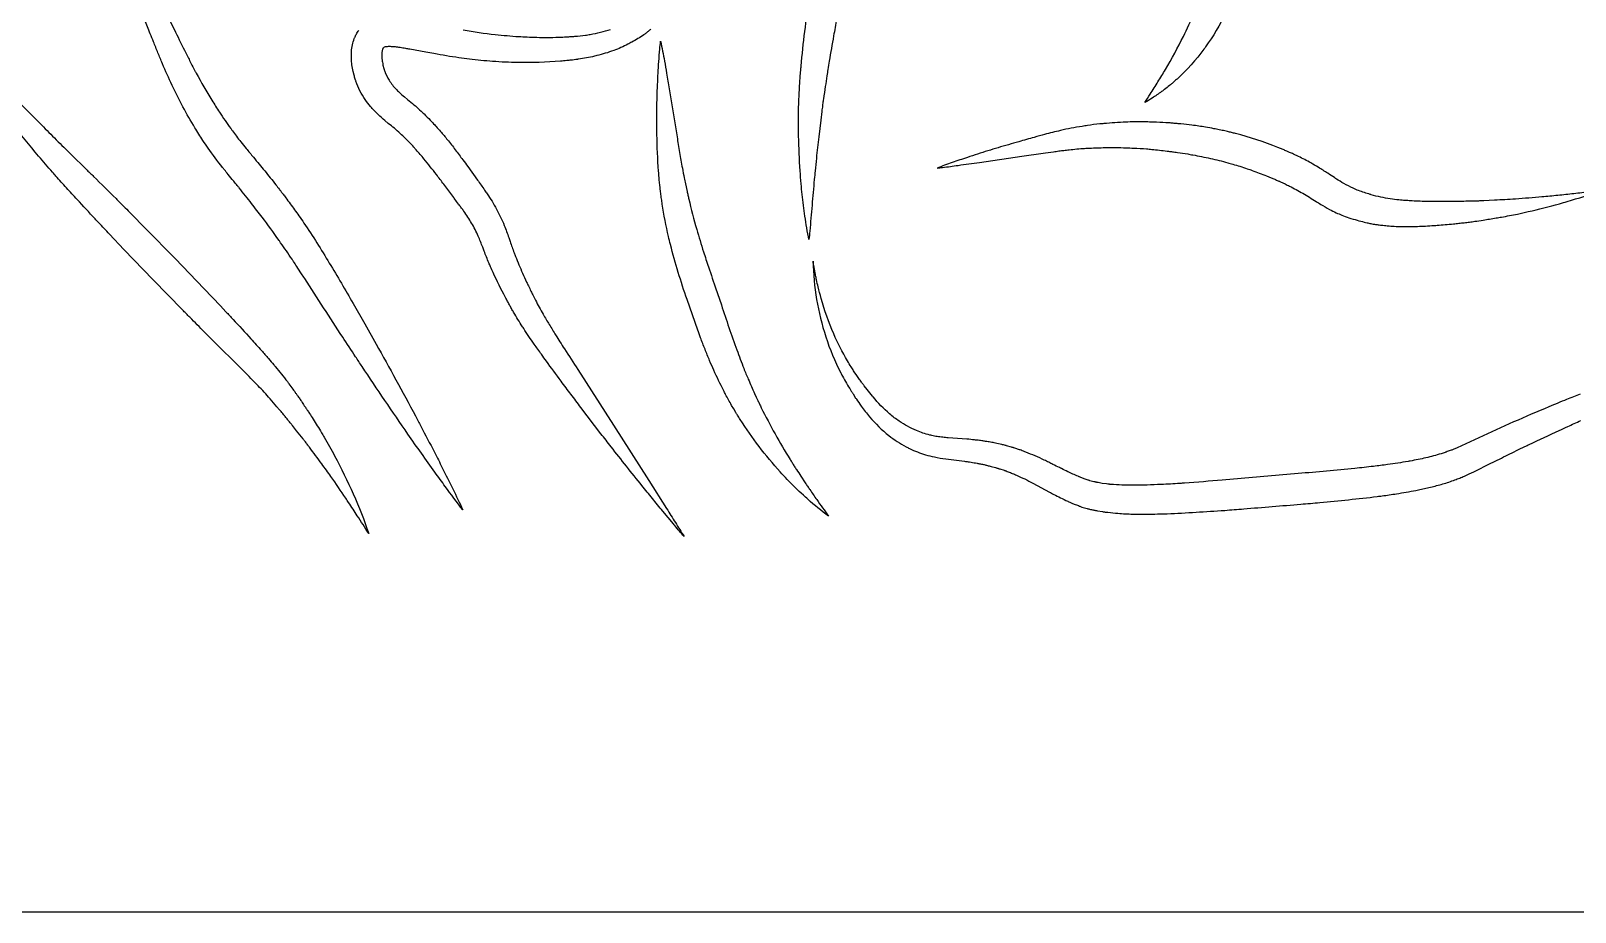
# Model space of a CAD drawing. Header units: millimetres. Extents: x 4236 to 5436, y 1579 to 2339.
# Drawn here: x 4809.4 to 4934.1, y 1579.4 to 1650.5 of the extents above; entities that cross this region are included whole.
import ezdxf

# ---------------------------------------------------------------- set-up
doc = ezdxf.new("R2010")
doc.units = ezdxf.units.MM
doc.layers.add('Default', color=70, linetype='Continuous')

msp = doc.modelspace()

# ---------------------------------------------------------------- linework, layer by layer
at = {"layer": 'Default'}
msp.add_lwpolyline([(5436.43, 1579.39), (4236.43, 1579.39), (4236.43, 2339.39), (5436.43, 2339.39)], close=True, dxfattribs=at)
for points in [[(4907.02, 1654.94, -0.086631), (4904.25, 1649.25, -0.003016), (4904.13, 1649.08, -0.048136), (4901.96, 1646.66, -0.005465), (4901.73, 1646.46, -0.003852), (4901.5, 1646.26, -0.001615), (4901.35, 1646.13, -0.004302), (4900.95, 1645.82, -0.008025), (4900.71, 1645.64, -0.016876), (4899.96, 1645.12, -0.0174), (4899.36, 1644.76, -0.00164), (4899.79, 1645.44, 0.002291), (4900.42, 1646.44, 0.007218), (4901.02, 1647.43, 0.019155), (4902.47, 1650.1, 0.014178), (4903.34, 1651.97, 0.008019)], [(4819.45, 1653.83), (4821.1, 1650.45, 0.004128), (4821.93, 1648.77, 0.002279), (4822.35, 1647.94, 0.00342), (4822.67, 1647.33, 0.001427), (4822.78, 1647.13, 0.014647), (4824.04, 1644.95, 0.008295), (4824.65, 1643.98, 0.009507), (4825.56, 1642.67, 0.001536), (4825.69, 1642.49, 0.010568), (4826.37, 1641.59, 0.005097), (4826.8, 1641.06, 0.001351), (4827.4, 1640.34, -0.001825), (4828.3, 1639.24, -0.005335), (4829.2, 1638.12, -0.003714), (4829.49, 1637.74, -0.001027), (4829.64, 1637.55, -0.000658), (4829.78, 1637.36, -0.003307), (4830, 1637.07, -0.000991), (4830.36, 1636.59, -0.004517), (4831.06, 1635.62, -0.003737), (4831.47, 1635.03, -0.007791), (4832.52, 1633.42, -0.006099), (4833.52, 1631.8, -0.001373), (4834.49, 1630.17, -0.002989), (4835.44, 1628.54), (4836.38, 1626.9), (4837.3, 1625.26, -0.005036), (4840.47, 1619.46, -0.000912), (4840.91, 1618.62, -0.001905), (4842, 1616.53, -0.001994), (4842.64, 1615.26, -0.002925), (4843.49, 1613.57, -0.004618), (4844.3, 1611.86, -0.005968), (4842.88, 1613.76, -0.002189), (4842.05, 1614.9, -0.002656), (4840.95, 1616.44, -0.001418), (4839.87, 1617.99, -0.005524), (4836.16, 1623.45, -0.000596), (4835.64, 1624.24, -0.001201), (4834.6, 1625.82, -0.001076), (4831.53, 1630.55, -0.001493), (4831.27, 1630.94, 0.000276), (4830.89, 1631.53, 0.001664), (4830.64, 1631.92, 0.001151), (4830.51, 1632.11, 0.006725), (4829.59, 1633.44, 0.001178), (4829.46, 1633.63, 0.008631), (4828.1, 1635.5, 0.004127), (4827.25, 1636.6, 0.005966), (4826.24, 1637.87, 0.000654), (4826.09, 1638.05, 0.00136), (4825.8, 1638.41, -0.000922), (4825.35, 1638.96, -0.002287), (4825.05, 1639.33, -0.001495), (4824.9, 1639.52, -0.015483), (4823.73, 1641.09, -0.004635), (4823.32, 1641.7, -0.01165), (4822.67, 1642.73, -0.012402), (4821.7, 1644.41, -0.007331), (4821.36, 1645.06, -0.005183), (4821.04, 1645.71, -0.00211), (4820.83, 1646.15, -0.010182), (4820.05, 1647.9, -0.003098), (4819.68, 1648.78, -0.001736), (4819.33, 1649.66, -0.003401), (4819.06, 1650.32, -0.001186), (4818.63, 1651.42, -0.000659)], [(4874.47, 1651.51, -0.00026), (4874.23, 1650.14, 0.000982), (4873.88, 1648.11, 0.000648), (4873.77, 1647.43, 0.002897), (4873.69, 1646.92, 0.000625), (4873.56, 1646.07, 0.003814), (4873.41, 1645.05, 0.000963), (4873.36, 1644.71, -0.001514), (4873.31, 1644.29, -0.001915), (4873.27, 1644.04), (4873.19, 1643.35), (4873.03, 1641.99, 0.001866), (4872.84, 1640.27, 0.001853), (4872.74, 1639.24, 0.001233), (4872.67, 1638.55, 0.001369), (4872.49, 1636.47, -0.001136), (4872.31, 1634.38, -0.001549), (4872.24, 1633.69, -0.0141), (4871.92, 1635.59, -0.004833), (4871.8, 1636.46, -0.009162), (4871.61, 1638.2, -0.004455), (4871.53, 1639.25, -0.012356), (4871.41, 1642.06, 0.001688), (4871.4, 1642.24, -0.001169), (4871.4, 1642.5, -0.004633), (4871.39, 1642.76), (4871.4, 1643.47), (4871.41, 1644.17, -0.002577), (4871.41, 1644.44, -0.001364), (4871.42, 1644.7, -0.00046), (4871.43, 1644.88, -0.004606), (4871.5, 1646.29, -0.003416), (4871.53, 1646.82, -0.002195), (4871.58, 1647.35, -0.000921), (4871.61, 1647.7, -0.010033), (4871.91, 1650.49, -0.005375), (4872.28, 1653.26, -0.003967)], [(4859.48, 1650.68, -0.011649), (4859.27, 1650.51, -0.004483), (4859.16, 1650.42, 0.002305), (4859.09, 1650.37, -0.002006), (4858.98, 1650.29, -0.004531), (4858.91, 1650.23, -0.026755), (4857.95, 1649.64, -0.007688), (4857.63, 1649.47, -0.029085), (4856.48, 1648.96, -0.028282), (4855.11, 1648.55, -0.003225), (4854.94, 1648.5, -0.023403), (4853.63, 1648.27, -0.001358), (4853.55, 1648.25, -0.009143), (4853.03, 1648.18, -0.003918), (4852.69, 1648.15, -0.002336), (4852.18, 1648.1, -0.026008), (4848.75, 1647.99, -0.013368), (4846.7, 1648.08, -0.011962), (4844.83, 1648.26, -0.007334), (4843.98, 1648.38, -0.005054), (4842.97, 1648.53, -0.003579), (4841.97, 1648.71, -0.001523), (4841.31, 1648.83), (4840.01, 1649.07, 0.002491), (4839.69, 1649.12, 0.006531), (4839.23, 1649.2, 0.008484), (4838.86, 1649.25, 0.002061), (4838.79, 1649.25, 0.010511), (4838.55, 1649.27, 0.010022), (4838.39, 1649.28, 0.010014), (4838.27, 1649.28, 0.027158), (4838.09, 1649.26, 0.019839), (4837.96, 1649.24, 0.008814), (4837.95, 1649.23, 0.145676), (4837.85, 1649.14, 0.022377), (4837.82, 1649.06, 0.014663), (4837.79, 1648.97, 0.014399), (4837.78, 1648.89, 0.01668), (4837.76, 1648.75, 0.012161), (4837.76, 1648.67, 0.013034), (4837.75, 1648.57, 0.013142), (4837.76, 1648.42, 0.00892), (4837.77, 1648.3, 0.017682), (4837.81, 1648.02, 0.011413), (4837.85, 1647.79), (4837.92, 1647.52, -0.002308), (4837.94, 1647.46, 0.003939), (4837.97, 1647.36, 0.019393), (4837.99, 1647.29, 0.055307), (4838.35, 1646.56, 0.049432), (4838.91, 1645.84, 0.015485), (4839.16, 1645.59, 0.017031), (4839.59, 1645.21), (4839.84, 1645.01), (4840.11, 1644.79, -0.016681), (4841.04, 1643.96, -0.00202), (4841.17, 1643.84, -0.010438), (4841.67, 1643.34, -0.005243), (4842.03, 1642.95, -0.001314), (4842.15, 1642.82, -0.003208), (4842.5, 1642.42, -0.010057), (4843.05, 1641.76, -0.006241), (4843.69, 1640.95, -0.004197), (4844.3, 1640.13, -0.001531), (4844.7, 1639.59), (4845.48, 1638.5, -0.000775), (4845.77, 1638.1, -0.003069), (4846.06, 1637.68, -0.00323), (4846.26, 1637.39, -0.023463), (4847.02, 1636.16, -0.028788), (4847.64, 1634.84, -0.005935), (4847.83, 1634.34, -0.003791), (4848.01, 1633.86, -0.001073), (4848.12, 1633.54, 0.001704), (4848.28, 1633.08, 0.003735), (4848.44, 1632.63, 0.003847), (4848.56, 1632.33, 0.012712), (4849.12, 1630.99, 0.005013), (4849.45, 1630.26, 0.00164), (4849.59, 1629.97, 0.000209), (4849.8, 1629.53, 0.001753), (4849.94, 1629.23, 0.004927), (4850.16, 1628.8, 0.012426), (4850.78, 1627.67, 0.004719), (4851.28, 1626.83, 0.003204), (4851.79, 1625.99, 0.001288), (4852.14, 1625.43, 0.001142), (4852.5, 1624.87, 0.000638), (4853.57, 1623.2), (4856.45, 1618.72), (4859.32, 1614.23), (4860.75, 1611.98, 0.001284), (4861.1, 1611.41, -0.000838), (4861.81, 1610.28, -0.002119), (4862.16, 1609.71, -0.00331), (4861.4, 1610.6, -0.000688), (4861.3, 1610.73), (4860.44, 1611.76, -0.001196), (4859.6, 1612.79, -0.001849), (4858.76, 1613.83, -0.003995), (4856.27, 1616.96, -0.000932), (4855.45, 1618.02), (4853.83, 1620.13, -0.001062), (4853.43, 1620.67, -0.001156), (4852.63, 1621.73, -0.000256), (4852.23, 1622.27, -0.0043), (4851.04, 1623.88, -0.000926), (4850.65, 1624.43, -0.00211), (4850.06, 1625.25, -0.009336), (4849.21, 1626.51, -0.001425), (4849.11, 1626.66, -0.011948), (4848.4, 1627.83, -0.003875), (4848.22, 1628.13, -0.002458), (4848.06, 1628.43, -0.001103), (4847.9, 1628.73, -0.00019), (4847.73, 1629.03, -0.01559), (4846.75, 1631.03, -0.004343), (4846.54, 1631.5, -0.003874), (4846.4, 1631.82, -0.003958), (4846.2, 1632.29, -0.001741), (4846.02, 1632.77, -0.001521), (4845.9, 1633.08, 0.002129), (4845.72, 1633.53, 0.006978), (4845.54, 1633.96, 0.028072), (4845, 1635.03, 0.021256), (4844.38, 1635.99, 0.001654), (4844.33, 1636.05, 0.00314), (4844.15, 1636.3, 0.001461), (4843.95, 1636.56, -0.000652), (4843.65, 1636.96, -0.000682), (4843.56, 1637.1), (4842.76, 1638.16, 0.00259), (4842.17, 1638.94, 0.009099), (4841.16, 1640.21, 0.009261), (4840.54, 1640.93, 0.002432), (4840.33, 1641.17, 0.003961), (4840.01, 1641.51, 0.012339), (4839.46, 1642.06, 0.018612), (4838.53, 1642.88), (4838.28, 1643.08), (4838.01, 1643.3, -0.018012), (4837.45, 1643.8, -0.026561), (4836.84, 1644.44, -0.025706), (4836.42, 1645, -0.067018), (4835.67, 1646.48, -0.011372), (4835.63, 1646.58, -0.007772), (4835.59, 1646.73, -0.002724), (4835.54, 1646.88), (4835.52, 1646.98), (4835.45, 1647.26, -0.018683), (4835.35, 1647.81, -0.010202), (4835.32, 1648.06, -0.013354), (4835.3, 1648.38, -0.02751), (4835.31, 1648.89, -0.070564), (4835.53, 1649.93, -0.00179), (4835.57, 1650.02, -0.00752), (4835.62, 1650.14, -0.011191), (4835.79, 1650.44, -0.010899), (4835.89, 1650.59, -0.015754)], [(4844.33, 1650.62, 0.015982), (4846.9, 1650.26, 0.012499), (4848.83, 1650.09, 0.003621), (4849.48, 1650.06, 0.01167), (4851.09, 1650.02, 0.009215), (4852.06, 1650.04, 0.004707), (4852.22, 1650.04, 0.002424), (4852.38, 1650.05, -0.000962), (4852.62, 1650.06, -0.001087), (4852.7, 1650.07, 0.005446), (4852.86, 1650.08, 0.003488), (4853.02, 1650.09, 0.001501), (4853.18, 1650.1, 0.00017), (4853.34, 1650.11, 0.016231), (4854.2, 1650.2, 0.008464), (4854.58, 1650.26, 0.03757), (4856.23, 1650.67, 0.018754)], [(4806.71, 1646.56, 0.000841), (4810.29, 1642.95, 0.000578), (4811.48, 1641.75, 0.003185), (4812.68, 1640.57), (4813.88, 1639.38, -0.00124), (4814.49, 1638.79, -0.000902), (4816.3, 1637, -0.001547), (4816.6, 1636.7, -0.001632), (4817.5, 1635.8), (4818.69, 1634.6), (4821.07, 1632.17), (4823.42, 1629.72, -0.000762), (4825.17, 1627.87, -0.001544), (4825.75, 1627.25, -0.001993), (4827.19, 1625.68, -0.003659), (4828.04, 1624.73, -0.002002), (4828.61, 1624.08, -0.003291), (4829.03, 1623.59, -0.001388), (4829.17, 1623.43, -0.011676), (4830.13, 1622.23, -0.001917), (4830.26, 1622.05, -0.004326), (4830.58, 1621.61, -0.003802), (4830.77, 1621.35, 0.001193), (4830.89, 1621.17, -0.001638), (4831.08, 1620.91, -0.004852), (4831.26, 1620.64, 0.000735), (4831.5, 1620.28, -0.001766), (4831.68, 1620.02, -0.000975), (4831.74, 1619.93, -0.002587), (4831.92, 1619.66, -0.00069), (4832.21, 1619.2, -0.001001), (4832.55, 1618.65, -0.003277), (4832.89, 1618.1, -0.003701), (4833.11, 1617.73, -0.003058), (4833.53, 1616.98, -0.004918), (4833.95, 1616.23, -0.018677), (4835.45, 1613.15, -0.022993), (4836.7, 1609.96, 0.001063), (4835.78, 1611.4, 0.003029), (4835.08, 1612.46, 0.001383), (4834.85, 1612.81, 0.005417), (4833.65, 1614.56, 0.004227), (4832.91, 1615.58, 0.00652), (4831.91, 1616.93, -0.003154), (4831.78, 1617.1, -0.000317), (4831.59, 1617.35, 0.00237), (4831.46, 1617.52, 0.001737), (4831.4, 1617.6), (4830.88, 1618.26, -0.000681), (4830.55, 1618.67, -0.002249), (4830.36, 1618.91, 0.002737), (4830.16, 1619.15, 0.000582), (4829.96, 1619.4, -0.00041), (4829.82, 1619.56, 0.004195), (4829.69, 1619.72, 0.002275), (4829.56, 1619.88, -0.000128), (4829.35, 1620.12, -0.000633), (4829.28, 1620.19), (4829.01, 1620.51), (4828.74, 1620.83, 0.012302), (4827.77, 1621.89, 0.001502), (4827.62, 1622.04, 0.005223), (4826.45, 1623.23), (4824.05, 1625.61, -0.001037), (4823.45, 1626.21, -0.000466), (4822.26, 1627.42, 0.000302), (4821.66, 1628.02), (4819.29, 1630.45), (4816.94, 1632.9), (4815.77, 1634.13, -0.001724), (4814.9, 1635.06, -0.001674), (4814.61, 1635.37, -0.001463), (4813.17, 1636.93, -0.002635), (4812.31, 1637.87, -0.002005), (4811.45, 1638.82, -0.00185), (4811.17, 1639.14, -0.003424), (4810.05, 1640.44, -0.014516), (4805.79, 1645.77, -0.005949)], [(4935.28, 1637.55, -0.001202), (4933.99, 1637.4, -0.002554), (4932.71, 1637.26, -0.002587), (4931.42, 1637.14, -0.005996), (4929.28, 1636.97, -0.005717), (4927.58, 1636.87), (4926.72, 1636.83, 0.000557), (4926.62, 1636.82, 0.000392), (4926.3, 1636.81, -0.001446), (4926.08, 1636.8, -0.002726), (4925.87, 1636.8, -0.000922), (4925.44, 1636.79, -0.003132), (4924.17, 1636.76, -0.002064), (4923.53, 1636.76, -0.0022), (4922.47, 1636.77, -0.002108), (4922.05, 1636.77, -0.004268), (4921.42, 1636.79, -0.005562), (4920.79, 1636.83, -0.003454), (4920.38, 1636.85, -0.006274), (4919.87, 1636.9, -0.012554), (4919.17, 1636.98, -0.033508), (4917.64, 1637.31, -0.00113), (4917.55, 1637.34, -0.007436), (4917.08, 1637.49, -0.011021), (4916.62, 1637.65, -0.015028), (4916.18, 1637.84, -0.022603), (4915.42, 1638.23, -0.014195), (4914.83, 1638.58, -0.001126), (4914.66, 1638.7, -0.000781), (4914.12, 1639.05, 0.002675), (4913.75, 1639.29, 0.004947), (4913.36, 1639.53, 0.010305), (4912.77, 1639.88, 0.012275), (4911.76, 1640.41), (4911.35, 1640.6, 0.004757), (4911.19, 1640.67, 0.001249), (4911.04, 1640.74, -0.001673), (4910.93, 1640.79, -0.001953), (4910.83, 1640.83, 0.001428), (4910.67, 1640.9, 0.003503), (4910.52, 1640.97), (4910.1, 1641.14, 0.03215), (4906.68, 1642.26, 0.006402), (4906.35, 1642.34, 0.002077), (4906.02, 1642.42, -0.001501), (4905.81, 1642.47, 0.001792), (4905.37, 1642.56, 0.002369), (4905.15, 1642.6, 0.003967), (4904.93, 1642.65, 0.005464), (4904.26, 1642.77, 0.011834), (4903.16, 1642.93, 0.005671), (4902.27, 1643.03, 0.000557), (4902.05, 1643.05, 0.001812), (4901.72, 1643.08, 0.003429), (4901.39, 1643.11, 0.004275), (4901.06, 1643.13, 0.009679), (4900.06, 1643.18, 0.002556), (4899.61, 1643.19, 0.002491), (4899.16, 1643.2, 0.005305), (4898.5, 1643.2, 0.006972), (4897.83, 1643.18, 0.013017), (4896.05, 1643.06, 0.00416), (4895.72, 1643.03, 0.009368), (4894.73, 1642.91, 0.002441), (4894.29, 1642.84, 0.019508), (4892.54, 1642.5, 0.006826), (4891.27, 1642.18, 0.002938), (4890.43, 1641.95, 0.001908), (4889.18, 1641.6, 0.003302), (4887.51, 1641.11, 0.004847), (4885.86, 1640.6, 0.002219), (4885.03, 1640.33, 0.004462), (4883.8, 1639.91, 0.005728), (4882.58, 1639.47, 0.000993), (4883.01, 1639.52, 0.002308), (4884.3, 1639.69, 0.001272), (4886.01, 1639.93), (4889.43, 1640.42), (4891.14, 1640.67, -0.001318), (4891.98, 1640.79, -0.001851), (4892.41, 1640.85, -0.003066), (4892.83, 1640.9, -0.001947), (4893.24, 1640.95, -0.004893), (4893.87, 1641.01, -0.007001), (4894.49, 1641.06, -0.003651), (4894.91, 1641.08, -0.004216), (4895.53, 1641.11, -0.002797), (4896.16, 1641.12, -0.012944), (4897.84, 1641.11, -0.00392), (4898.46, 1641.08, -0.008244), (4899.5, 1641.02, -0.003658), (4899.92, 1640.98, -0.004349), (4900.54, 1640.92, -0.003068), (4901.16, 1640.84, -0.001288), (4901.26, 1640.83, -0.002785), (4901.58, 1640.79, -0.00111), (4902, 1640.73, -0.005265), (4902.82, 1640.61, -0.002218), (4903.23, 1640.53, -0.010485), (4904.65, 1640.25, -0.014578), (4906.05, 1639.9, -0.004169), (4906.45, 1639.78, -0.005066), (4907.04, 1639.61, -0.003637), (4907.63, 1639.42, -0.002374), (4908.02, 1639.28, -0.005375), (4908.6, 1639.07, -0.007307), (4909.18, 1638.84), (4909.56, 1638.69, -0.006251), (4909.7, 1638.63, -0.001424), (4909.84, 1638.57, 0.002281), (4909.98, 1638.5, 0.000851), (4910.12, 1638.44, -0.002166), (4910.22, 1638.4, -0.004422), (4910.31, 1638.36), (4910.68, 1638.19, -0.004532), (4911.04, 1638.01, -0.017238), (4912.11, 1637.43, -0.006472), (4912.64, 1637.11, -0.001504), (4913.18, 1636.77, 0.002002), (4913.56, 1636.54, 0.014049), (4914.27, 1636.13, 0.014618), (4914.81, 1635.86, 0.015241), (4915.26, 1635.67, 0.014018), (4915.83, 1635.46, 0.012923), (4916.5, 1635.26, 0.00678), (4917.07, 1635.11, 0.003252), (4917.3, 1635.06, 0.005787), (4917.59, 1634.99, 0.011333), (4917.99, 1634.92, 0.001593), (4918.11, 1634.91, 0.00562), (4918.46, 1634.86, 0.009859), (4918.93, 1634.81, 0.008412), (4919.5, 1634.77, 0.014934), (4920.74, 1634.75, 0.003773), (4921.19, 1634.76, 0.004572), (4921.86, 1634.78, 0.0033), (4922.52, 1634.82, 0.003935), (4922.96, 1634.85, 0.004021), (4923.61, 1634.9, 0.001988), (4924.27, 1634.96, 0.001029), (4924.7, 1635.01, 0.001805), (4925.14, 1635.06, 0.002969), (4925.57, 1635.11, 0.004228), (4926.01, 1635.17, 0.002516), (4926.66, 1635.27, 0.005843), (4927.73, 1635.44, 0.001067), (4928.16, 1635.51, 0.002567), (4928.81, 1635.63, 0.004016), (4929.45, 1635.76, 0.003856), (4930.3, 1635.95, 0.013414), (4932.84, 1636.59, 0.003329), (4933.46, 1636.77, 0.01757), (4936.14, 1637.65, -0.000303)], [(4934.5, 1621.2, 0.003686), (4933.41, 1620.78, 0.002298), (4931.98, 1620.19, 0.005087), (4929.13, 1618.97, 0.006427), (4926.31, 1617.69), (4924.92, 1617.04), (4924.58, 1616.89), (4924.26, 1616.75, -0.008757), (4924.14, 1616.7, -0.006213), (4924.02, 1616.66, -0.004152), (4923.85, 1616.6, 0.000713), (4923.68, 1616.54, 0.002184), (4923.6, 1616.51, -0.005971), (4923.27, 1616.4, -0.017704), (4922.05, 1616.07, -0.01341), (4920.79, 1615.81, -0.001391), (4920.61, 1615.78, -0.010078), (4918.95, 1615.52, -0.003839), (4917.82, 1615.38, -0.003585), (4916.31, 1615.21, -0.003384), (4914.03, 1614.99, -0.001444), (4911.74, 1614.8), (4905.61, 1614.27, -0.003745), (4902.56, 1614.03, -0.000665), (4902.19, 1614, -0.003621), (4900.67, 1613.92, -0.004085), (4899.54, 1613.87, -0.007921), (4898.43, 1613.85, -0.009617), (4897.51, 1613.87, -0.012978), (4896.61, 1613.93, -0.007764), (4896.54, 1613.93, -0.007391), (4896.46, 1613.94, -0.003957), (4896.26, 1613.97), (4895.91, 1614.01), (4895.58, 1614.07, -0.001822), (4895.49, 1614.09, -0.003077), (4895.43, 1614.1, -0.005351), (4895.37, 1614.11, -0.007752), (4895.31, 1614.13, -0.010325), (4895.25, 1614.14), (4894.93, 1614.22, -0.006481), (4894.85, 1614.25, -0.00338), (4894.77, 1614.27, 0.002543), (4894.62, 1614.32), (4894.47, 1614.37), (4894.26, 1614.46, 0.000761), (4894.14, 1614.51, -0.001638), (4894.05, 1614.54, -0.003227), (4893.97, 1614.58, -0.010017), (4893.13, 1614.95, -0.003693), (4892.63, 1615.2, -0.000553), (4892.46, 1615.28, -0.000263), (4891.94, 1615.54, 0.001628), (4891.6, 1615.71, 0.002929), (4891.24, 1615.89, 0.017859), (4889.76, 1616.53, 0.003194), (4889.37, 1616.68, 0.003341), (4889.23, 1616.73, 0.009426), (4888.94, 1616.82, -0.001035), (4888.79, 1616.87, 0.002448), (4888.72, 1616.9, 0.008034), (4888.59, 1616.93), (4888.2, 1617.04, 0.00652), (4888.1, 1617.07, 0.006388), (4887.95, 1617.11, 0.00193), (4887.8, 1617.15), (4887.4, 1617.24, 0.000368), (4887.2, 1617.28, 0.001217), (4887, 1617.32, 0.002498), (4886.8, 1617.35, 0.003901), (4886.6, 1617.39, -0.001089), (4886.5, 1617.4, -0.000742), (4886.2, 1617.45, 0.002879), (4886, 1617.47, 0.005441), (4885.8, 1617.5, 0.002689), (4885.6, 1617.52, 0.006559), (4885, 1617.58), (4883.47, 1617.69, -0.00128), (4883.37, 1617.69, -0.0083), (4882.93, 1617.74, -0.011957), (4882.49, 1617.8, -0.015504), (4882.07, 1617.89, -0.003558), (4881.99, 1617.91, -0.041667), (4880.92, 1618.27, -0.046497), (4879.53, 1619.03, -0.028942), (4878.75, 1619.62, -0.042412), (4877.42, 1620.99, -0.000839), (4877.36, 1621.06, -0.007687), (4876.95, 1621.58), (4876.71, 1621.88, -0.006446), (4876.63, 1621.99, -0.001519), (4876.55, 1622.1, 0.002362), (4876.49, 1622.18, -0.006674), (4876.27, 1622.48, -0.009671), (4875.85, 1623.1, -0.002772), (4875.64, 1623.41, -0.00776), (4875.35, 1623.9, -0.030067), (4874.24, 1626.08, -0.033603), (4873.23, 1628.95, -0.011875), (4872.98, 1629.87, -0.004546), (4872.85, 1630.44, -0.000091), (4872.82, 1630.62, -0.00111), (4872.78, 1630.81, -0.002637), (4872.74, 1631, -0.004292), (4872.71, 1631.19, -0.005415), (4872.65, 1631.47, -0.002497), (4872.57, 1631.95, 0.072844), (4873.6, 1625.84, 0.040699), (4874.81, 1622.94, 0.003577), (4874.94, 1622.67, 0.018736), (4875.62, 1621.52, -0.000801), (4875.69, 1621.39, 0.002521), (4875.75, 1621.31, 0.004955), (4875.8, 1621.23), (4876.01, 1620.9, 0.00124), (4876.07, 1620.82, 0.007081), (4876.46, 1620.25, 0.021343), (4877.14, 1619.38, 0.051246), (4878.69, 1617.87, 0.043993), (4880.08, 1616.97, 0.008836), (4880.36, 1616.82, 0.041704), (4881.65, 1616.32, 0.01956), (4882.37, 1616.14, 0.019395), (4883.28, 1615.98), (4884.81, 1615.79, -0.003104), (4885.09, 1615.76, -0.006347), (4885.58, 1615.68, -0.00598), (4885.81, 1615.64, -0.001533), (4886.08, 1615.58, 0.002767), (4886.26, 1615.55, -0.005862), (4886.52, 1615.49, -0.001221), (4886.79, 1615.42, 0.002295), (4886.96, 1615.38), (4887.31, 1615.28, -0.001261), (4887.39, 1615.26, -0.002843), (4887.48, 1615.23, -0.003769), (4887.55, 1615.21, -0.009267), (4887.65, 1615.18), (4887.99, 1615.07, -0.006826), (4888.08, 1615.04, -0.0038), (4888.16, 1615.01, 0.001548), (4888.33, 1614.94, -0.00789), (4888.5, 1614.88, -0.004913), (4888.66, 1614.81, -0.00137), (4888.83, 1614.74, 0.002164), (4889, 1614.67, -0.017662), (4890.31, 1614.03), (4891.65, 1613.31, 0.002311), (4892, 1613.12, 0.005011), (4892.54, 1612.85, 0.006708), (4893.13, 1612.56, 0.002309), (4893.22, 1612.52, 0.001004), (4893.36, 1612.46, -0.001195), (4893.46, 1612.42), (4893.65, 1612.33), (4893.91, 1612.24, -0.000212), (4894.07, 1612.18, 0.003375), (4894.17, 1612.14, 0.006095), (4894.28, 1612.1), (4894.7, 1611.98, 0.011869), (4894.83, 1611.94, 0.007464), (4894.96, 1611.91, 0.00291), (4895.12, 1611.88, 0.001619), (4895.38, 1611.82, 0.003521), (4895.54, 1611.79), (4895.95, 1611.73, -0.001439), (4896.06, 1611.71, 0.002042), (4896.16, 1611.69, 0.005598), (4896.26, 1611.68, 0.009362), (4896.37, 1611.67, 0.0101), (4897.18, 1611.59, 0.011991), (4898.39, 1611.53, 0.007267), (4899.58, 1611.52, 0.006344), (4901.16, 1611.56, 0.006398), (4903.49, 1611.68, 0.002189), (4905.81, 1611.83, 0.000816), (4907.34, 1611.95, 0.001121), (4911.95, 1612.33, 0.001076), (4913.49, 1612.46, 0.003142), (4915.8, 1612.69, 0.00538), (4918.12, 1612.95, 0.001187), (4918.51, 1613, 0.004804), (4919.68, 1613.17, 0.009613), (4921.24, 1613.44, 0.00141), (4921.44, 1613.48, 0.009189), (4922.42, 1613.7, 0.013075), (4923.41, 1613.96, 0.016746), (4924.39, 1614.29, 0.003351), (4924.78, 1614.44, 0.006178), (4924.97, 1614.52, 0.010198), (4925.17, 1614.6), (4925.55, 1614.77), (4925.91, 1614.95), (4927.3, 1615.63, -0.000269), (4927.98, 1615.97, -0.001451), (4929.35, 1616.65, -0.001408), (4930.04, 1616.98, -0.000718), (4930.39, 1617.15, -0.003716), (4932.81, 1618.28, -0.001031), (4933.5, 1618.6, -0.002696), (4934.55, 1619.08, -0.004481)]]:
    msp.add_lwpolyline(points, format="xyb", dxfattribs=at)
msp.add_lwpolyline([(4868.32, 1620.27, 0.000898), (4868.39, 1620.12, 0.023816), (4870.72, 1615.94, 0.001374), (4870.89, 1615.67, 0.003535), (4871.06, 1615.39, 0.002235), (4871.24, 1615.12, 0.00057), (4871.59, 1614.58), (4871.94, 1614.04, -0.00273), (4872.13, 1613.77, -0.000596), (4872.31, 1613.5, 0.003055), (4872.87, 1612.7, 0.001279), (4873.81, 1611.37, -0.022201), (4872.15, 1612.72, -0.004242), (4871.79, 1613.05, -0.017107), (4870.49, 1614.32, -0.005871), (4869.92, 1614.93, -0.042658), (4866.7, 1619.17, -0.002814), (4866.47, 1619.52, -0.002764), (4866.34, 1619.73), (4866.17, 1620.02), (4866, 1620.31, -0.00585), (4865.75, 1620.75, -0.003814), (4865.51, 1621.19, -0.001342), (4865.36, 1621.49, -0.016193), (4864.56, 1623.15, -0.005666), (4864.22, 1623.92, -0.005936), (4863.85, 1624.84, -0.004369), (4863.49, 1625.77, -0.001971), (4863.27, 1626.39), (4862.83, 1627.62), (4862.4, 1628.85, -0.007983), (4861.69, 1631.04, -0.012936), (4861.06, 1633.29, -0.004689), (4860.9, 1633.94, -0.020267), (4860.4, 1636.56, -0.003426), (4860.34, 1636.98, -0.003167), (4860.3, 1637.23, -0.002668), (4860.25, 1637.64, -0.006245), (4860.22, 1637.89, -0.004177), (4860.14, 1638.72, -0.003408), (4860.1, 1639.22, -0.014297), (4859.97, 1642.18, -0.005963), (4859.96, 1643.82, -0.002035), (4859.97, 1644.48, -0.005605), (4859.99, 1645.46, -0.003916), (4860.03, 1646.45, -0.001633), (4860.06, 1647.1, -0.002775), (4860.12, 1648.08, -0.00443), (4860.2, 1649.07, -0.003868), (4860.26, 1649.72, -0.008317), (4860.58, 1648.11, -0.003144), (4860.75, 1647.14, -0.001873), (4860.96, 1645.86, -0.000171), (4861.18, 1644.57, -0.000532), (4861.59, 1642, 0.001992), (4861.8, 1640.73, 0.003532), (4862.02, 1639.46, 0.005602), (4862.17, 1638.68, 0.002403), (4862.27, 1638.21), (4862.4, 1637.59, 0.004341), (4862.47, 1637.28, 0.00292), (4862.54, 1636.97, 0.011668), (4863.18, 1634.52, 0.008048), (4863.73, 1632.7, 0.003311), (4864.13, 1631.49, 0.002119), (4864.75, 1629.65, -0.001857), (4865.17, 1628.42, 0.000921), (4865.78, 1626.59, 0.00448), (4866.42, 1624.78, 0.007171), (4866.98, 1623.3, 0.005458), (4867.34, 1622.42, 0.008634), (4867.85, 1621.27), (4867.98, 1620.98), (4868.12, 1620.7, 0.003769), (4868.25, 1620.41, 0.001201)], format="xyb", close=True, dxfattribs=at)

doc.saveas('drawing.dxf')
